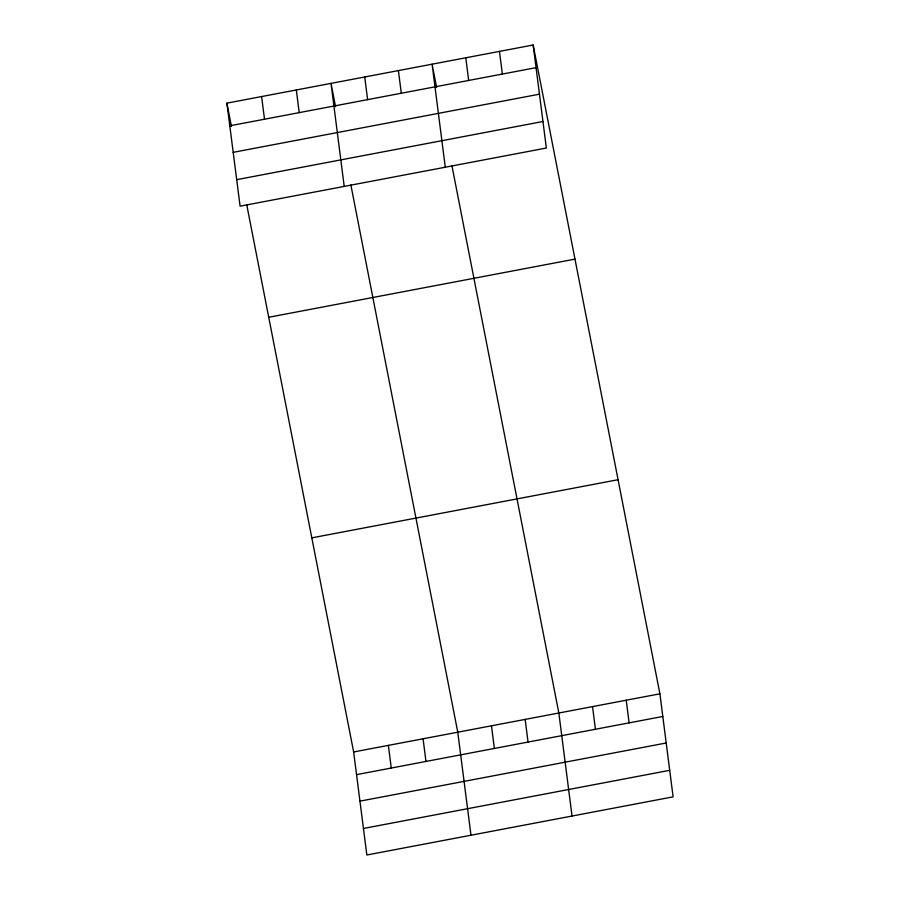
<?xml version="1.0" encoding="UTF-8"?>
<svg xmlns="http://www.w3.org/2000/svg" width="900" height="900" viewBox="0 0 900 900"><rect width="100%" height="100%" fill="white"/><g stroke="black" fill="none" stroke-linecap="round" stroke-linejoin="round"><path stroke-width="1.35" d="M533.149 45L546.356 148.028L240.097 206.179L226.89 103.151L533.149 45L659.903 693.821L673.11 796.849L366.851 855L353.644 751.972L246.735 204.716M229.792 125.809L536.051 67.657M233.19 152.336L539.449 94.174M236.7 179.662L542.959 121.5M268.729 317.272L574.988 259.11M311.816 537.863L618.075 479.711M353.644 751.972L659.903 693.821M356.546 774.63L662.805 716.467M359.944 801.146L666.202 742.995M363.454 828.472L669.712 770.321M436.646 87.525L432.09 64.192L445.286 167.22M451.935 165.757L558.844 713.014L572.04 816.03M335.576 106.718L331.02 83.385L344.216 186.412M350.865 184.95L457.774 732.206L470.97 835.222M226.89 103.151L231.458 126.484M626.22 700.211L629.123 722.869M592.526 706.613L595.429 729.27M499.466 51.401L502.369 74.047M465.772 57.791L468.675 80.449M525.15 719.404L528.053 742.061M491.468 725.805L494.37 748.462M398.396 70.594L401.299 93.24M364.714 76.984L367.616 99.641M423.067 738.799L425.97 761.445M388.361 745.38L391.264 768.038M296.314 89.978L299.216 112.624M261.608 96.57L264.51 119.216"/></g></svg>
